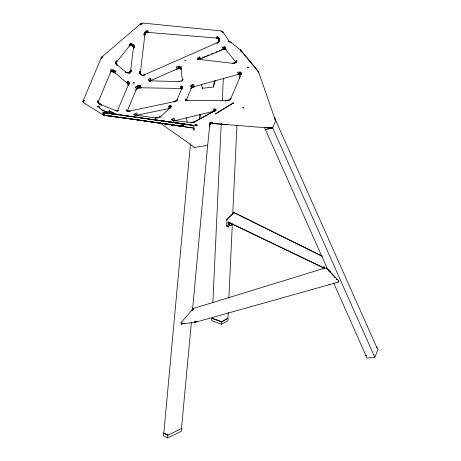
<?xml version="1.0" encoding="UTF-8"?>
<svg xmlns="http://www.w3.org/2000/svg" width="461" height="461" viewBox="0 0 461 461"><rect width="100%" height="100%" fill="white"/><g stroke="black" fill="none" stroke-linecap="round" stroke-linejoin="round"><path stroke-width="0.69" d="M226.685 225.763L226.968 225.337L227.112 226.051L228.754 226.754L226.685 225.763L226.95 219.303L234.113 212.648L322.222 256.189L234.413 212.78M129.685 72.55L130.048 72.06L130.25 72.365L130.659 70.343L133.471 47.84L133.805 47.327L134.007 47.569L134.174 46.67L134.341 47.385L134.105 45.708L132.826 44.198L134.105 45.708L130.763 43.461L129.287 44.567L130.838 43.72L131.754 44.043L130.037 44.17L129.466 44.815L129.662 45.195L130.135 44.694L129.564 45.864L116.616 62.022L115.953 62.028L115.504 63.169M198.72 59.671L198.985 58.737L198.72 59.671L222.847 49.627L222.83 49.246L223.948 48.872L224.029 48.186L222.865 48.618L222.559 47.742L224.599 46.941L225.775 47.155L225.227 48.261L225.596 49.46L236.234 62.563L236.141 61.93L235.381 62.852M140.997 87.774L139.435 86.818L140.023 87.509L138.79 87.699L138.68 86.875L138.11 87.29L138.041 88.022L138.79 87.699L138.899 86.968L140.732 86.582L140.87 85.464L137.58 86.028L135.586 87.158L138.185 85.654L140.334 85.273L136.502 86.42L135.649 87.521L136.468 88.616L137.816 87.44L137.758 88.086C132.895 92.88 137.735 87.141 140.997 87.774L181.525 88.495L180.435 88.184L181.548 88.16L181.38 87.313L180.522 87.244L180.337 86.391L181.934 86.801L181.386 86.316L182.516 86.968L182.262 86.386C182.717 87.682 182.274 88.397 181.542 87.21L181.548 88.16L182.112 88.529L182.078 87.648L182.13 88.639M176.736 100.665L177.335 99.737L176.171 100.919C179.162 98.066 175.399 101.985 173.953 101.702L130.158 110.98L130.209 111.274M212.861 302.318L221.228 123.427M222.3 100.435L223.343 78.163M221.499 324.279L221.43 321.657L211.91 318.246L211.795 320.689L221.499 324.279L227.999 320.747L227.901 318.136M228.212 312.495L227.941 318.246L221.614 321.841L211.91 318.246L212.227 318.004M228.881 298.111L232.275 225.481M236.983 124.81L232.73 214.031L233.064 213.334M239.167 78.07L239.368 73.754M190.624 144.42L189.99 144.016L194.306 147.434L207.675 145.411L192.525 309.982L191.799 310.236L180.914 322.884L181.657 323.351L181.588 324.002L195.879 322.141L338.489 282.092L338.766 280.98L331.799 273.563M241.161 51.425L240.878 51.2M119.952 117.261L193.447 128.043L193.937 127.778L194.231 128.106L193.793 129.979L193.447 128.043L159.431 123.07L160.048 122.989L190.37 144.356M167.556 437.95L167.804 435.172L181.847 428.453L181.594 431.231L167.556 437.95L163.442 435.818L163.96 432.988M168.063 435.115L163.816 433.213L190.405 144.454M181.461 428.701L191.361 322.631M207.709 145.042L207.317 145.382L207.709 145.042L209.749 125.064L209.484 124.654L212.095 122.92L210.959 123.156L210.498 122.367L210.717 122.614L209.646 122.966L210.856 123.07L209.853 123.744L210.475 123.629L209.444 126.216M116.27 60.76L115.786 63.082L116.328 64.632L115.942 62.973L117.284 65.387M198.582 59.872L198.639 59.308L198.639 59.642M322.688 269.051C322.925 268.573 326.117 267.495 324.711 267.801L324.273 266.567L323.737 266.498L323.587 267.109L324.907 268.59M133.436 47.76L133.206 46.405L133.436 47.76L133.465 47.454M241.334 73.564L239.91 72.861L238.02 73.311L237.53 72.216L240.746 71.997L241.708 73.149L230.408 99.461M182.164 125.046L182.083 124.084M127.092 111.199L127.029 110.3L126.268 109.862L126.285 110.525L127.08 111.026L130.158 110.98M139.954 73.57L140.236 74.112L144.898 34.587L146.149 32.23L144.506 35.434M228.639 223.896L229.013 222.588M98.291 102.515L98.13 101.754L98.009 102.463L110.911 71.461L112.375 70.498L113.452 70.637L114.322 71.472L113.936 71.876L111.798 71.034L112.375 70.498L111.015 70.827L110.761 69.611L112.899 69.634L116.109 71.299L115.198 72.147L114.605 71.709L113.936 71.876L126.954 82.934M135.874 115.429L168.841 108.566L169.371 107.304L170.414 107.851L170.293 107.154L169.884 107.142L170.069 107.886L169.337 108.128L169.371 107.304L168.697 107.217L168.611 106.168L171.561 106.093L169.314 105.909L170.507 105.874L171.463 106.543L160.053 117.215M98.009 102.463L97.928 100.688L97.784 101.674L100.734 104.889M116.616 62.022L116.379 62.344L116.449 61.008L115.907 61.786M109.493 112.916L109.58 112.317L108.848 111.695L109.833 111.637L109.05 111.107L109.902 111.499L109.073 110.847L110.023 111.136L109.061 110.646L113.631 112.778L112.72 113.199M199.97 114.414L199.031 119.722M214.653 80.715L213.287 87.06L202.304 88.305L201.561 84.657M128.625 85.262L127.841 83.775C129.685 86.507 124.499 79.332 128.354 84.415L127.582 82.144L127.138 82.093L127.541 81.39L128.406 81.995L127.726 81.188L128.584 81.879L128.02 81.113L129.939 83.793L129.674 82.842L129.322 83.983L128.435 84.784L128.325 83.723L128.51 85.037M224.53 48.641L225.204 48.803L224.553 48.589L219.269 50.727M228.956 222.438C228.477 223.764 230.327 223.862 230.811 222.894M149.525 81.315L150.949 80.41L150.545 80.323L150.937 79.136L150.517 78.278L148.73 79.171L149.11 79.079L148.523 80.064L148.961 80.842L178.966 81.551L179.317 81.925M200.794 114.23L199.504 119.48M338.391 282.126L338.403 281.072L338.766 280.98M182.429 80.231L182.896 79.217L183.161 79.499L182.804 79.984L181.611 80.848L178.966 81.551M149.525 81.384L149.687 80.508L149.831 80.969L149.623 81.182L149.687 80.508L149.525 80.917M170.772 107.229L170.645 107.88L170.512 107.154L170.91 107.125M200.172 58.841L199.769 56.686L197.464 58.259L198.432 59.688L197.631 59.233L232.747 63.347M140.634 24.612L140.836 23.914L141.896 23.384M215.379 80.295L213.287 87.06M172.76 120.972L174.661 119.82L174.362 118.54L171.763 119.641L171.936 120.24L173.469 120.943M109.395 112.945L109.58 112.317L110.023 112.622M179.951 125.53L179.715 125.882L183.927 126.591L182.02 126.181L183.645 126.36L182.602 126.141M83.245 100.59L83.061 101.846L83.631 102.688L83.136 101.195L84.645 100.544L83.965 100.118L83.245 100.59L101.305 57.596L102.515 57.498L102.918 57.043L101.985 56.864L101.639 58.167M101.305 57.596L101.166 58.749M130.25 72.365L130.676 71.075L130.699 72.216L131.005 71.38L130.59 72.544M145.411 31.469L145.601 31.763C141.423 38.24 145.186 31.221 146.252 30.829L147.526 30.455L148.067 30.968L148.177 32.426L216.561 38.038L218.704 38.718L219.154 39.888M228.696 223.447L228.984 223.683L229.296 222.824M202.304 88.305L202.696 87.233M182.89 125.346L183.08 124.833L182.625 125.236L182.222 124.453L182.285 125.15M373.721 354.699L373.352 354.745L373.721 354.699L374.81 357.142L367.037 358.168L333.873 283.296M185.956 100.988L191.494 87.838L193.931 86.305C194.68 86.956 191.632 87.164 194.19 86.639L238.06 74.469L241.31 74.215L240.999 74.077M275.459 120.58L258.494 71.639L240.458 49.949L231.601 42.815L229.82 42.072L230.488 42.055L231.122 42.74M216.584 38.309L216.797 37.946L217.344 38.102L216.526 36.874L217.569 37.237L218.935 38.62L218.664 37.364L219.494 39.502L218.866 41.703L219.131 38.505L219.494 39.502L218.716 41.548L217.039 42.971L218.197 42.447L216.895 43.104M117.44 110.801L128.475 84.536M127.201 111.176L136.26 89.613M176.949 100.164L182.095 87.93M265.715 129.725L272.635 127.783L275.776 120.523M374.81 357.142L377.957 349.663L376.868 347.219L376.499 347.271L376.868 347.219M228.656 224.311L228.898 224.933L230.033 225.435L231.589 224.784L232.43 223.885L232.575 224.34A2.864 1.798 -50.9 0 1 229.186 225.17L228.812 224.755L229.209 222.433M117.359 65.226L116.253 64.154L116.264 62.84L116.541 65.168M195.712 321.006L195.245 321.588L197.296 321.548M99.282 108.179L99.634 107.327C100.458 106.456 96.142 105.402 97.703 107.148M194.162 122.453L194.381 122.073M182.55 124.654L183.029 123.997L184.25 124.118C178.77 123.629 185.841 123.871 183.23 124.556L183.449 124.28L182.372 123.848L180.101 123.502L181.242 123.75L180.153 123.836M182.147 80.813L182.349 80.485M230.696 98.885L231.07 98.47L230.27 99.34L227.365 100.619L228.166 100.469M232.546 213.691L233.024 212.901L234.459 212.832M191.263 88.356L194.19 86.639M238.06 74.457L237.922 74.112L239.829 73.662L239.91 72.861L240.037 73.8L240.994 73.944L240.665 73.005L241.362 74.158M194.294 322.446C199.682 320.095 190.312 322.74 195.994 321.864L194.329 322.331L195.879 322.141M241.858 52.076L240.458 49.949M121.606 115.567L121.185 115.089L127.426 115.97L126.521 115.918M150.926 80.468L176.655 69.133L177.715 68.337L180.407 68.142L181.248 69.104L180.251 68.459L181.398 69.484M148.177 32.426L145.757 32.604L144.5 34.16L144.224 34.028L144.656 32.76M130.659 70.343L131.212 70.003L131.108 70.89L131.5 70.003L130.866 71.749L129.311 72.85L127.242 72.907L125.34 71.876L127.253 72.752L129.184 72.7L127.253 72.636L125.513 71.974M129.564 45.864L128.855 45.91M117.152 111.32L117.405 111.043A0.957 0.818 22.8 0 1 117.987 110.317L118.535 110.323L117.457 110.968L115.054 110.755M222.801 31.895L221.28 31.383L221.194 30.956L221.608 31.584L222.853 31.872L229.157 41.271M212.365 122.885L209.928 122.793M251.925 233.381L228.644 222.288L228.212 222.144L227.965 223.032L228.829 223.015L229.543 222.288M271.909 127.167L271.206 127.645M233.157 213.247L226.945 219.321L226.893 220.024L226.743 219.776M217.356 43.052C219.159 42.205 218.56 37.404 218.745 41.329L218.733 40.701L218.67 42.262M135.136 115.192L137.176 114.155L136.952 112.876L134.278 114.04L134.324 114.962L133.771 114.414L135.672 115.429M129.967 44.884L129.466 45.322L130.394 45.063L129.967 44.884L131.685 45.057L133.39 46.146L133.886 47.287M144.685 34.235L145.584 33.169L144.5 34.16L144.898 34.587M101.985 56.864L140.127 24.214L140.836 23.914L141.314 24.462M110.398 72.014L110.824 71.68M106.387 112.317L106.917 112.069L102.342 110.185L103.708 110.824M329.799 284.258L328.918 284.587M101.138 105.166L101.748 104.999L116.437 110.801L115.4 110.479M191.799 310.236C194.433 310.276 194.081 307.101 192.537 309.723M173.33 121.082L215.339 110.847L215.103 110.023L213.282 110.507L213.091 109.194C215.564 108.508 217.194 109.228 215.31 110.876L215.535 110.738M160.682 116.483L158.129 117.613L154.827 117.86L135.085 115.002M128.959 73.034L130.054 71.893L128.763 73.022L129.483 72.688L129.541 73.391M272.37 127.916L272.797 127.634M194.421 121.906L215.523 110.352M181.236 81.413L181.525 81.228M233.018 103.155L233.802 103.212L232.644 102.941L233.018 103.155L215.322 113.988L233.18 103.057M139.723 72.89L140.098 72.671L140.236 74.112L140.236 72.763L140.743 74.377L142.017 75.293M143.63 75.466L144.397 74.774L216.9 42.873M229.809 222.755L228.449 222.859A1.504 0.945 -50.9 0 1 228.351 221.891M110.225 71.703L111.285 71.443L110.513 71.403L111.003 71.132M194.023 122.142L216.019 110.167M221.614 321.841L227.832 318.367M155.443 118.298L155.893 118.056L154.827 117.86M228.869 100.291L229.52 99.951L225.556 100.78L226.051 100.959M120.747 117.48L103.708 115.169L104.659 115.221L104.52 113.037L104.912 112.876L103.057 112.749L102.884 114.535L103.708 115.169L182.124 126.274L180.435 126.043M229.376 222.513L228.806 222.554L253.124 234.044M186.601 100.665L186.25 100.636L186.042 99.478L185.593 99.069L185.397 99.501L185.247 99.052L185.489 99.945L186.152 100.291L225.792 100.763M212.348 122.309L211.276 122.465M197.469 59.55L200.771 58.213M202.097 57.677L205.399 56.34M206.718 55.81L208.7 55.003M211.345 53.937L213.328 53.136M215.967 52.064L217.287 51.528M175.047 101.737L175.871 101.437M158.111 117.809L158.855 117.555L158.129 117.613M140.127 24.214L140.962 24.456L142.639 23.05L221.217 30.933M176.655 69.133L180.02 68.493L181.432 69.173M192.531 308.772L323.247 268.579M221.96 321.571L221.43 321.657M218.341 42.568L217.661 42.769L218.364 42.671M211.795 122.787L211.005 123.024L211.357 123.375L227.463 124.626M240.849 51.113L241.143 50.756M268.21 128.481L270.238 127.933M180.914 322.884L181.588 324.002M265.853 129.529L265.311 129.311L264.412 127.374M265.311 129.311L265.738 129.535M184.579 323.351L181.34 323.922L184.383 323.426M232.482 63.169L234.24 63.111L236.199 62.12L233.963 63.088L235.629 62.379L236.724 61.307L236.942 60.645L236.643 60.898L236.476 60.466L236.234 62.563M365.948 355.725L366.322 355.673L366.028 355.535M123.83 115.763L124.683 115.659L123.744 115.521M168.841 108.566L170.27 108.393M211.357 123.375L210.083 123.963L209.818 124.994L209.484 124.654M159.869 120.603L193.678 125.311L194.052 125.536L194.035 126.666L193.39 126.395L193.015 125.409L182.89 123.802L112.426 113.873M111.366 113.723L104.065 112.709L121.226 114.743L104.065 112.709L113.239 114.144M120.851 117.365L120.413 117.394L184.031 126.625L183.691 126.533M104.682 112.795L182.256 123.784L181.962 125.133L183.927 124.902L183.812 124.124L182.89 123.802L151.704 119.405M222.847 49.627L224.928 49.073L225.913 49.246M194.646 121.756L191.108 122.609L193.781 122.125L190.906 122.511L172.944 120.534M144.397 74.774L143.671 75.103L144.679 74.901L142.668 75.293L140.812 74.601L139.683 73.132L139.562 73.397L139.556 71.346L139.666 72.268L139.85 71.467L140.006 72.371L140.081 71.605L140.23 71.945M142.224 23.517L142.691 23.511M123.133 117.814L125.415 118.125M190.906 122.511L191.868 122.54L191.154 122.551L191.471 122.931M110.513 71.403L111.919 71.455L115.117 73.143M268.21 127.628L268.775 127.657M110.899 113.671L111.176 114.161M182.562 126.256L183.876 125.761L181.934 125.72L182.562 126.256L104.532 115.285M266.648 127.732L269.743 128.06L212.354 123.433M121.635 117.232L122.447 117.682L121.612 117.601L122.626 117.739M187.229 100.239L186.463 100.164L187.373 100.296M180.724 88.437L182.176 88.702M115.319 116.754L103.708 115.169L112.15 116.345M110.11 116.045L110.715 116.143M107.171 112.046L105.483 111.499L113.487 112.887M127.541 115.93L193.015 125.409M194.069 147.359L194.588 147.445M112.87 116.408L110.49 115.965M218.987 40.003L218.658 39.871L219.084 40.943M122.447 117.682L121.036 117.382M226.132 49.644C224.173 48.774 226.887 49.978 225.596 49.46M133.661 48.002L132.791 46.388L133.869 48.059L133.004 46.359L133.707 47.143L133.915 48.215M252.905 233.958L325.143 268.544L252.859 233.952M150.43 81.078L150.747 81.447M105.01 113.838L102.936 113.02M97.363 106.151L101.875 109.833L104.595 111.164M102.987 112.905L103.869 113.297L103.103 112.726M258.627 71.968L258.702 72.659L257.976 71.173L258.344 71.438M102.647 110.767L103.034 110.951M231.255 42.637L230.385 42.037L231.601 42.815M163.828 433.104L167.804 435.172M241.022 50.589L240.388 49.921L258.206 71.369M269.656 127.956L270.705 128.302L272.146 127.922L269.818 127.409L272.578 127.259L272.209 127.904L269.743 128.227M101.748 104.999L98.977 103.137L100.158 104.307M183.023 125.911L183.322 126.095L183.363 125.179M83.395 102.555L103.252 115.002M229.105 41.115L228.483 41.392L229.601 41.767M230.085 223.464L229.417 222.98L229.872 223.545M183.248 125.559L183.08 124.833L183.115 125.444M229.641 223.568L229.031 223.078L229.515 223.579M232.286 224.109L232.575 224.34M228.898 224.933L229.186 225.17L228.944 224.547L229.186 225.17M117.399 65.018L125.824 71.974M328.463 270.619L329.707 271.667L327.154 268.607L330.577 272.272L326.728 268.406L326.728 268.786C325.328 267.069 327.298 267.945 327.69 269.61M210.36 123.381L209.991 122.954M274.825 119.094C276.179 120.454 272.964 113.879 275.476 119.797M101.875 109.833L102.163 110.323M222.853 31.872L222.934 32.725M98.521 102.895L98.763 103.327M215.817 110.386L215.31 110.139L215.535 110.899M275.724 120.442L376.706 347.3M272.635 127.783L373.612 354.659M265.461 129.627L327.731 269.506M173.953 101.702L174.114 102.221M141.527 23.626L141.729 24.214M228.829 223.015L228.984 223.683M187.166 122.251L186.578 117.636M235.744 62.581L235.848 63.157M181.017 68.862L182.504 80.681M133.448 47.996L133.471 48.52M193.931 128.314L193.954 130.209M218.134 38.234L218.491 39.352L218.358 38.442L218.128 38.805L217.621 38.303L217.759 37.831L218.134 38.234M101.616 57.256L101.362 58.184L101.616 57.256M224.369 48.146L224.351 48.797L224.726 48.78L224.369 48.146M146.961 31.648L146.932 32.241L145.976 32.892L146.454 32.022L147.658 31.498L147.238 32.253L146.961 31.648M170.858 107.459L170.858 107.459M218.877 39.761L218.41 41.565L219.223 39.56L218.347 41.611L218.877 39.761M83.182 100.769L83.061 101.766L83.182 100.769M185.293 60.495L185.27 60.835L185.391 60.316L184.757 60.316L185.293 60.495M130.463 44.556L130.423 45.034L131.402 44.994L131.005 44.481L130.463 44.556M182.631 124.626L182.573 125.3L182.971 124.574L182.631 124.626M199.653 58.011L199.555 58.847L199.129 58.547L199.423 58.167L199.555 58.847L200.137 58.489L199.653 58.011M214.567 109.32L214.515 109.678L215.212 109.32L214.567 109.32M131.379 45.311L132.169 45.789L131.379 45.311M243.569 107.73L243.523 108.024C243.12 108.687 242.353 106.86 243.293 107.269L243.569 107.73M195.389 124.81L195.274 125.628L197.141 125.513L196.092 125.634L197.124 125.202L196.64 124.966L196.87 124.677L194.773 124.896L195.389 124.81M181.04 67.894L180.061 67.26L176.719 68.101L176.177 67.001L177.946 66.482L179.496 66.753L178.776 66.966L177.981 66.914L179.6 66.349L181.006 66.557L181.415 67.456L181.04 67.894M191.816 86.881L191.672 87.728L191.932 86.777L194.104 85.562L193.511 84.922L193.856 84.536L192.646 84.686L192.9 84.455L190.624 86.253L191.136 85.832L190.9 86.432L191.517 87.267L191.816 86.881M150.47 79.759L149.831 80.969L149.79 80.214L150.47 79.759M133.69 82.479L133.177 82.928L134.537 83.17L133.69 82.479M199.129 58.547L198.91 59.383L199.544 58.95L199.129 58.547M128.838 72.648L130.901 70.885L128.838 72.648M210.251 124.101L209.755 124.966L210.763 123.681L210.251 124.101M145.757 32.604L145.446 33.083L147.491 31.97L145.757 32.604M176.021 100.936L175.024 101.426L176.021 100.936M192.277 87.365L191.62 87.872L192.277 87.365M137.845 86.409L137.372 87.002L138.559 86.34L137.845 86.409M140.57 23.811L140.259 24.174L140.974 23.494L140.57 23.811M217.84 38.355L218.768 39.041L217.442 37.969L217.84 38.355M192.018 87.532L190.894 88.333L192.018 87.532M326.837 268.296L328.802 270.365L326.837 268.296M173.267 118.696L171.763 119.641L173.267 118.696M132.042 44.838L131.558 45.138L131.512 44.55L133.189 45.731L133.223 46.25L132.042 44.838M192.744 84.818L191.713 85.124L192.744 84.818M112.547 112.3L112.254 112.449L113.383 112.778L112.547 112.3M160.382 116.708L159.702 117.054L160.382 116.708M133.978 46.728L134.007 47.569L133.978 46.728M178.188 68.401L177.456 68.764L180.43 68.591L178.188 68.401M248.001 67.335L247.511 67.542L248.738 67.629L248.001 67.335M234.758 62.771L233.992 63.019L234.758 62.771M330.894 272.774L329.863 271.938L335.533 277.862L330.894 272.774M239.415 73.927L238.781 74.163L241.201 74.256L239.415 73.927M157.322 117.883L156.486 117.924L157.322 117.883M227.469 226.311L227.071 226.293L228.322 226.858L227.469 226.311M185.697 99.893L186.14 100.175L185.697 99.893M223.406 47.241L222.369 47.42L225.268 47.16L223.406 47.241M129.449 111.199L128.671 111.187L129.449 111.199M141.175 74.451L140.334 73.869L141.175 74.451M183.662 124.13L183.029 123.997L183.662 124.13M224.928 49.073L223.527 49.218L225.631 49.252L224.928 49.073M141.17 87.763L139.533 87.93L141.17 87.763M128.435 111.199L127.541 111.234L129.126 111.245L128.435 111.199M103.846 113.89L103.103 113.815L103.345 114.593L104.561 114.777L103.846 113.89M267.265 127.593L266.233 127.513L267.265 127.593M267.415 127.737L266.285 127.588L267.415 127.737M212.337 123.306L211.109 123.22L212.757 123.415L212.337 123.306M113.147 71.657L112.328 71.541L114.432 72.533L113.147 71.657M160.491 123.22L160.491 123.22M114.363 70.51L113.567 70.308L115.481 71.76L114.363 70.51M336.968 279.435L336.542 279.326L336.968 279.435M225.095 48.209L224.663 48.048L225.147 48.901L225.095 48.209M228.374 226.841L227.285 226.363L228.322 226.858M228.212 226.847L226.979 226.236L228.212 226.847M133.39 46.146L132.353 45.604L133.707 47.143L133.39 46.146M100.204 104.221L98.844 103.131L100.786 104.705L100.204 104.221M218.56 37.629L217.529 36.505L218.56 37.629M330.191 271.886L328.341 269.956L330.191 271.886"/></g></svg>
